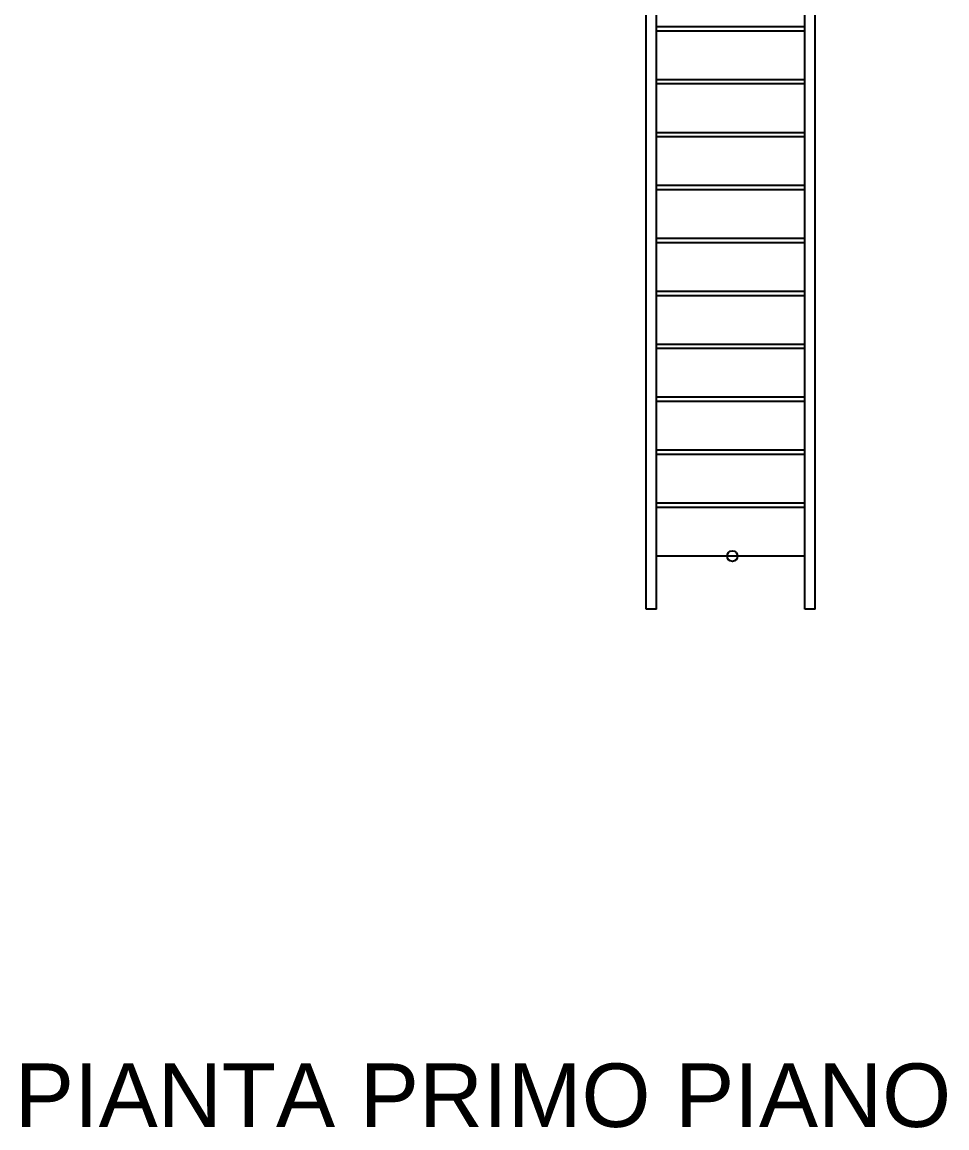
# Model space of a CAD drawing. Header units: millimetres. Extents: x -1436 to 15913, y -5994 to 7579.
# Drawn here: x 8531 to 12901, y -5994 to -771 of the extents above; entities that cross this region are included whole.
import ezdxf

# ---------------------------------------------------------------- set-up
doc = ezdxf.new("R2010")
doc.units = ezdxf.units.MM
doc.layers.add('A-FLOR-LEVL', color=7, linetype='Continuous', lineweight=25)
doc.styles.get("Standard").update_dxf_attribs({"font": 'arial.ttf'})

msp = doc.modelspace()

# ---------------------------------------------------------------- linework, layer by layer
at = {"layer": 'A-FLOR-LEVL'}
for p, q in [((11478.986, -3543.152), (11478.986, -43.152)), ((11528.986, -3543.152), (11528.986, -43.152)), ((12228.986, -3543.152), (12228.986, -43.152)), ((12278.986, -3543.152), (12278.986, -43.152)), ((12228.986, -793.158), (11528.986, -793.158)), ((12228.986, -813.161), (11528.986, -813.161)), ((12228.986, -1043.161), (11528.986, -1043.161)), ((12228.986, -1063.164), (11528.986, -1063.164)), ((12228.986, -1293.164), (11528.986, -1293.164)), ((12228.986, -1313.167), (11528.986, -1313.167)), ((12228.986, -1543.167), (11528.986, -1543.167)), ((12228.986, -1563.17), (11528.986, -1563.17)), ((12228.986, -1793.17), (11528.986, -1793.17)), ((12228.986, -1813.173), (11528.986, -1813.173)), ((12228.986, -2043.173), (11528.986, -2043.173)), ((12228.986, -2063.176), (11528.986, -2063.176)), ((12228.986, -2293.176), (11528.986, -2293.176)), ((12228.986, -2313.179), (11528.986, -2313.179)), ((12228.986, -2543.179), (11528.986, -2543.179)), ((12228.986, -2563.182), (11528.986, -2563.182)), ((12228.986, -2793.182), (11528.986, -2793.182)), ((12228.986, -2813.185), (11528.986, -2813.185)), ((12228.986, -2813.185), (11528.986, -2813.185)), ((12228.986, -3043.185), (11528.986, -3043.185)), ((12228.986, -3063.152), (11528.986, -3063.152)), ((12228.986, -3293.152), (11528.986, -3293.152)), ((11528.986, -3543.152), (11478.986, -3543.152)), ((12278.986, -3543.152), (12228.986, -3543.152))]:
    msp.add_line(p, q, dxfattribs=at)
msp.add_circle((11887.031, -3293.152), 25, dxfattribs=at)

# ---------------------------------------------------------------- texts
at = {"insert": (8496.721, -5689.538), "char_height": 300, "attachment_point": 1}
msp.add_mtext_dynamic_manual_height_columns('{\\C1;PIANTA PRIMO PIANO}', width=5985.63254, gutter_width=12.5, heights=[0], dxfattribs=at)

doc.saveas('drawing.dxf')
